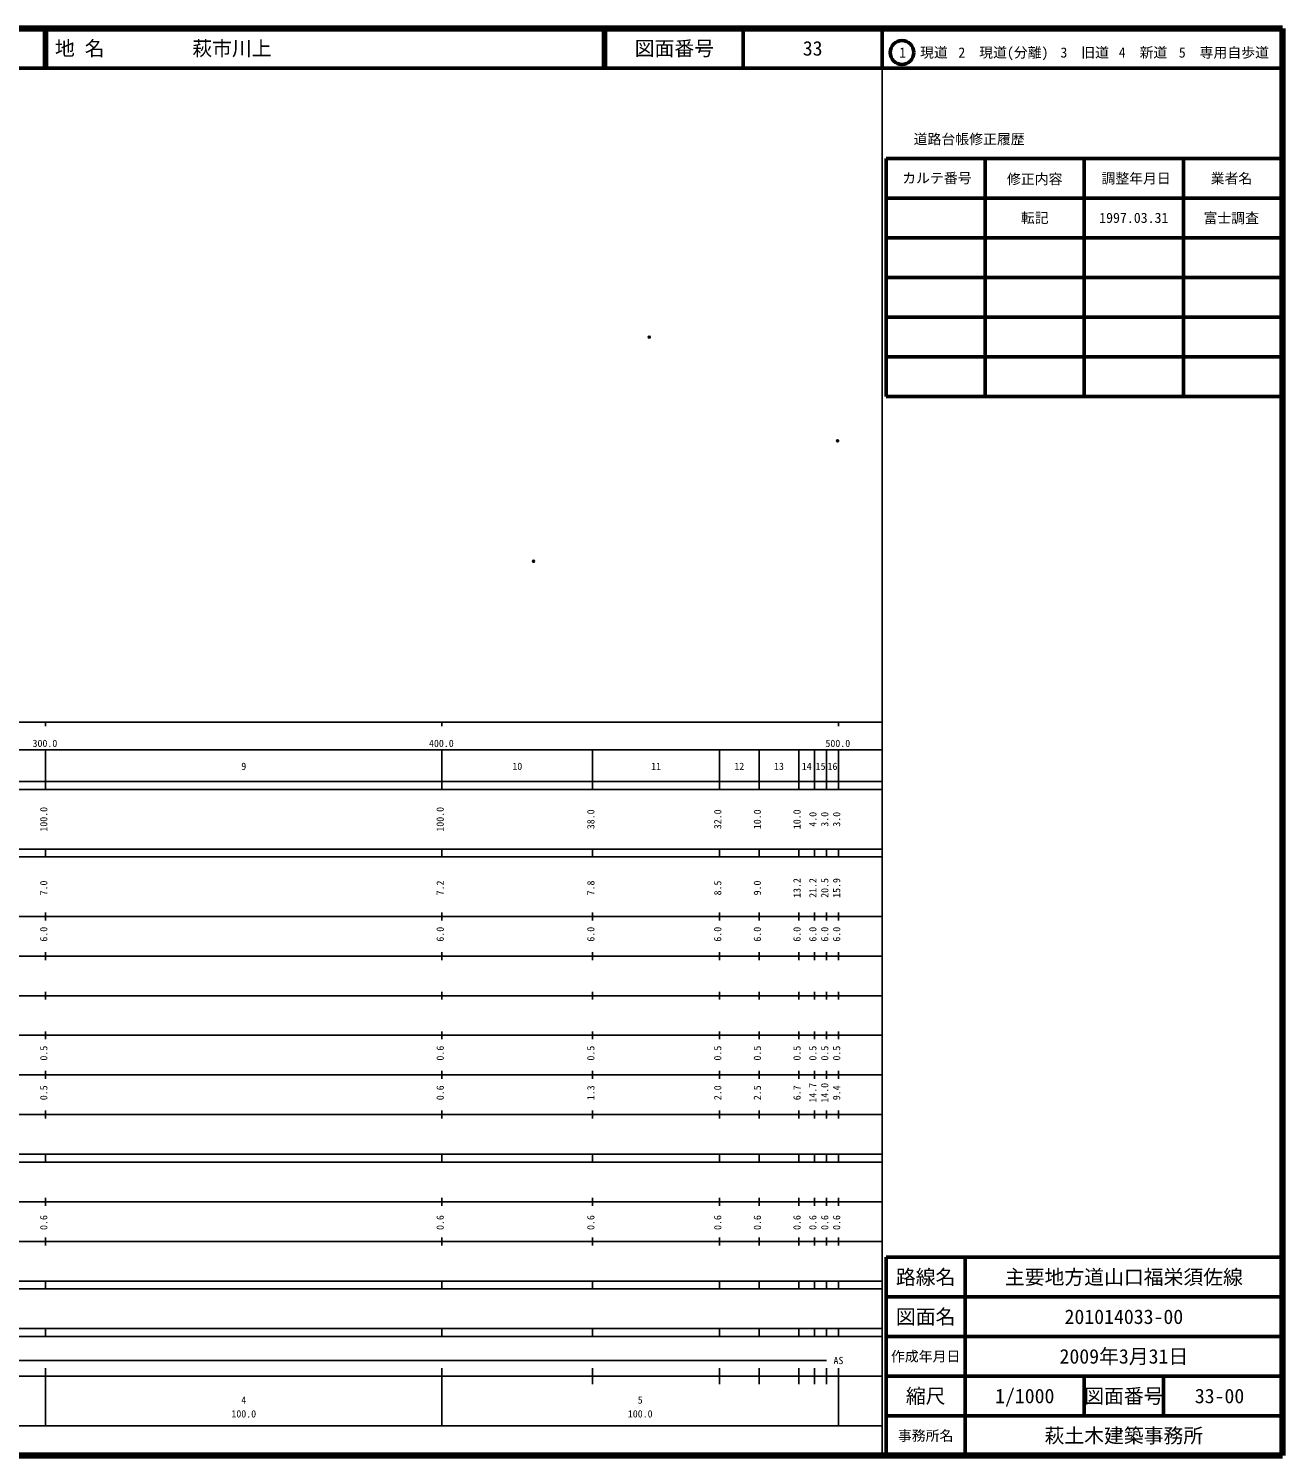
# Model space of a CAD drawing. Units: millimetres on the paper. Extents: x 40 to 680, y 20 to 380.
# Drawn here: x 363.7 to 680, y 20 to 380 of the extents above; entities that cross this region are included whole.
import ezdxf
from ezdxf.enums import TextEntityAlignment as Align

# ---------------------------------------------------------------- set-up
doc = ezdxf.new("R2010")
doc.units = ezdxf.units.MM
doc.header["$PDMODE"] = 32
doc.header["$PDSIZE"] = 0.5
doc.layers.add('M-OTRS', color=6, linetype='Continuous')
doc.layers.add('M-TTL-TXT', color=7, linetype='Continuous')
for name, color, linetype, lineweight in [('M-TTL', 2, 'Continuous', 140), ('M-TTL-BAND', 7, 'Continuous', 25), ('M-TTL-FRAM', 2, 'Continuous', 50), ('M-TTL-LINE', 7, 'Continuous', 50)]:
    doc.layers.add(name, color=color, linetype=linetype, lineweight=lineweight)
doc.styles.add('ＭＳ ゴシック', font='')
doc.styles.get('ＭＳ ゴシック').set_extended_font_data('MS Gothic')

msp = doc.modelspace()

# ---------------------------------------------------------------- linework, layer by layer
at = {"layer": 'M-OTRS'}
for p in [(520.293, 302.155), (567.803, 275.991), (491.112, 245.588)]:
    msp.add_point(p, dxfattribs=at)
at = {"layer": 'M-TTL'}
for p, q in [((680, 380), (40, 380)), ((680, 20), (680, 380)), ((40, 20), (680, 20))]:
    msp.add_line(p, q, dxfattribs=at)
at = {"layer": 'M-TTL-BAND'}
for p, q in [((579, 20), (579, 370)), ((40, 205), (579, 205)), ((368, 205), (368, 204)), ((468, 205), (468, 204)), ((568, 205), (568, 204)), ((68, 198), (579, 198)), ((368, 188), (368, 198)), ((468, 188), (468, 198)), ((506, 188), (506, 198)), ((538, 188), (538, 198)), ((548, 188), (548, 198)), ((558, 188), (558, 198)), ((562, 188), (562, 198)), ((565, 188), (565, 198)), ((568, 188), (568, 198)), ((40, 190), (579, 190)), ((40, 188), (579, 188)), ((40, 173), (579, 173)), ((368, 171), (368, 173)), ((468, 171), (468, 173)), ((506, 171), (506, 173)), ((538, 171), (538, 173)), ((548, 171), (548, 173)), ((558, 171), (558, 173)), ((562, 171), (562, 173)), ((565, 171), (565, 173)), ((568, 171), (568, 173)), ((40, 171), (579, 171)), ((40, 156), (579, 156)), ((368, 155), (368, 157)), ((468, 155), (468, 157)), ((506, 155), (506, 157)), ((538, 155), (538, 157)), ((548, 155), (548, 157)), ((558, 155), (558, 157)), ((562, 155), (562, 157)), ((565, 155), (565, 157)), ((568, 155), (568, 157)), ((46, 146), (579, 146)), ((368, 145), (368, 147)), ((468, 145), (468, 147)), ((506, 145), (506, 147)), ((538, 145), (538, 147)), ((548, 145), (548, 147)), ((558, 145), (558, 147)), ((562, 145), (562, 147)), ((565, 145), (565, 147)), ((568, 145), (568, 147)), ((368, 135), (368, 137)), ((468, 135), (468, 137)), ((506, 135), (506, 137)), ((538, 135), (538, 137)), ((548, 135), (548, 137)), ((558, 135), (558, 137)), ((562, 135), (562, 137)), ((565, 135), (565, 137)), ((568, 135), (568, 137)), ((52, 136), (579, 136)), ((46, 126), (579, 126)), ((368, 125), (368, 127)), ((468, 125), (468, 127)), ((506, 125), (506, 127)), ((538, 125), (538, 127)), ((548, 125), (548, 127)), ((558, 125), (558, 127)), ((562, 125), (562, 127)), ((565, 125), (565, 127)), ((568, 125), (568, 127)), ((52, 116), (579, 116)), ((368, 115), (368, 117)), ((468, 115), (468, 117)), ((506, 115), (506, 117)), ((538, 115), (538, 117)), ((548, 115), (548, 117)), ((558, 115), (558, 117)), ((562, 115), (562, 117)), ((565, 115), (565, 117)), ((568, 115), (568, 117)), ((46, 106), (579, 106)), ((368, 105), (368, 107)), ((468, 105), (468, 107)), ((506, 105), (506, 107)), ((538, 105), (538, 107)), ((548, 105), (548, 107)), ((558, 105), (558, 107)), ((562, 105), (562, 107)), ((565, 105), (565, 107)), ((568, 105), (568, 107)), ((40, 96), (579, 96)), ((40, 94), (579, 94)), ((368, 94), (368, 96)), ((468, 94), (468, 96)), ((506, 94), (506, 96)), ((538, 94), (538, 96)), ((548, 94), (548, 96)), ((558, 94), (558, 96)), ((562, 94), (562, 96)), ((565, 94), (565, 96)), ((568, 94), (568, 96)), ((49, 84), (579, 84)), ((368, 83), (368, 85)), ((468, 83), (468, 85)), ((506, 83), (506, 85)), ((538, 83), (538, 85)), ((548, 83), (548, 85)), ((558, 83), (558, 85)), ((562, 83), (562, 85)), ((565, 83), (565, 85)), ((568, 83), (568, 85)), ((40, 74), (579, 74)), ((368, 73), (368, 75)), ((468, 73), (468, 75)), ((506, 73), (506, 75)), ((538, 73), (538, 75)), ((548, 73), (548, 75)), ((558, 73), (558, 75)), ((562, 73), (562, 75)), ((565, 73), (565, 75)), ((568, 73), (568, 75)), ((40, 64), (579, 64)), ((40, 62), (579, 62)), ((368, 62), (368, 64)), ((468, 62), (468, 64)), ((506, 62), (506, 64)), ((538, 62), (538, 64)), ((548, 62), (548, 64)), ((558, 62), (558, 64)), ((562, 62), (562, 64)), ((565, 62), (565, 64)), ((568, 62), (568, 64)), ((40, 52), (579, 52)), ((368, 50), (368, 52)), ((468, 50), (468, 52)), ((506, 50), (506, 52)), ((538, 50), (538, 52)), ((548, 50), (548, 52)), ((558, 50), (558, 52)), ((562, 50), (562, 52)), ((565, 50), (565, 52)), ((568, 50), (568, 52)), ((40, 50), (579, 50)), ((71, 44), (565, 44)), ((40, 40), (579, 40)), ((368, 27.5), (368, 42)), ((468, 27.5), (468, 42)), ((506, 38), (506, 42)), ((538, 38), (538, 42)), ((548, 38), (548, 42)), ((558, 38), (558, 42)), ((562, 38), (562, 42)), ((565, 38), (565, 42)), ((568, 27.5), (568, 42)), ((68, 27.5), (579, 27.5))]:
    msp.add_line(p, q, dxfattribs=at)
at = {"layer": 'M-TTL-FRAM'}
for p, q in [((580, 347.197), (580, 287.197)), ((580, 347.197), (680, 347.197)), ((580, 287.197), (680, 287.197)), ((680, 70), (580, 70)), ((580, 70), (580, 20))]:
    msp.add_line(p, q, dxfattribs=at)
at = {"layer": 'M-TTL-LINE'}
for p, q in [((367.75, 380), (367.75, 370)), ((368.25, 380), (368.25, 370)), ((508.747, 380), (508.747, 370)), ((509.247, 380), (509.247, 370)), ((543.997, 380), (543.997, 370)), ((579, 380), (579, 370)), ((40, 370), (680, 370)), ((605, 347.197), (605, 287.197)), ((630, 347.197), (630, 287.197)), ((655, 347.197), (655, 287.197)), ((580, 337.197), (680, 337.197)), ((580, 327.197), (680, 327.197)), ((580, 317.197), (680, 317.197)), ((580, 307.197), (680, 307.197)), ((580, 297.197), (680, 297.197)), ((600, 70), (600, 20)), ((680, 60), (580, 60)), ((680, 50), (580, 50)), ((680, 40), (580, 40)), ((630, 40), (630, 30)), ((650, 40), (650, 30)), ((680, 30), (580, 30))]:
    msp.add_line(p, q, dxfattribs=at)
msp.add_circle((584.031, 373.958), 3, dxfattribs=at)

# ---------------------------------------------------------------- texts
at = {"layer": 'M-TTL-BAND', "style": 'ＭＳ ゴシック'}
for s, p in [('300.0', (367.844, 198.195)), ('400.0', (467.844, 198.195)), ('500.0', (567.844, 198.195)), ('9', (418, 192.405)), ('10', (487, 192.405)), ('11', (522, 192.405)), ('12', (543, 192.405)), ('13', (553, 192.405)), ('14', (560, 192.405)), ('15', (563.5, 192.405)), ('16', (566.5, 192.405)), ('AS', (568, 42.5)), ('4', (418, 32.523)), ('5', (518, 32.523)), ('100.0', (418, 29.033)), ('100.0', (518, 29.033))]:
    msp.add_text(s, height=1.833, dxfattribs=at).set_placement(p, align=Align.BOTTOM_CENTER)
for s, p in [('100.0', (369, 180.5)), ('100.0', (469, 180.5)), ('38.0', (507, 180.5)), ('32.0', (539, 180.5)), ('10.0', (549, 180.5)), ('10.0', (559, 180.5)), ('4.0', (563, 180.5)), ('3.0', (566, 180.5)), ('3.0', (569, 180.5)), ('7.0', (369, 163.174)), ('7.2', (469, 163.174)), ('7.8', (507, 163.174)), ('8.5', (539, 163.174)), ('9.0', (549, 163.174)), ('13.2', (559, 163.174)), ('21.2', (563, 163.174)), ('20.5', (566, 163.174)), ('15.9', (569, 163.174)), ('6.0', (369, 151.5)), ('6.0', (469, 151.5)), ('6.0', (507, 151.5)), ('6.0', (539, 151.5)), ('6.0', (549, 151.5)), ('6.0', (559, 151.5)), ('6.0', (563, 151.5)), ('6.0', (566, 151.5)), ('6.0', (569, 151.5)), ('0.5', (369, 121.5)), ('0.6', (469, 121.5)), ('0.5', (507, 121.5)), ('0.5', (539, 121.5)), ('0.5', (549, 121.5)), ('0.5', (559, 121.5)), ('0.5', (563, 121.5)), ('0.5', (566, 121.5)), ('0.5', (569, 121.5)), ('0.5', (369, 111.5)), ('0.6', (469, 111.5)), ('1.3', (507, 111.5)), ('2.0', (539, 111.5)), ('2.5', (549, 111.5)), ('6.7', (559, 111.5)), ('14.7', (563, 111.5)), ('14.0', (566, 111.5)), ('9.4', (569, 111.5)), ('0.6', (369, 78.764)), ('0.6', (469, 78.764)), ('0.6', (507, 78.764)), ('0.6', (539, 78.764)), ('0.6', (549, 78.764)), ('0.6', (559, 78.764)), ('0.6', (563, 78.764)), ('0.6', (566, 78.764)), ('0.6', (569, 78.764))]:
    msp.add_text(s, height=1.833, rotation=90, dxfattribs=at).set_placement(p, align=Align.BOTTOM_CENTER)
at = {"layer": 'M-TTL-TXT', "style": 'ＭＳ ゴシック'}
for s, p in [('地 名', (370.38, 375)), ('萩市川上', (405.024, 375))]:
    msp.add_text(s, height=3.666, dxfattribs=at).set_placement(p, align=Align.MIDDLE_LEFT)
for s, height, p in [('図面番号', 3.666, (526.622, 375)), ('33', 3.666, (561.497, 375)), ('1\u3000現道', 2.566, (589.448, 373.958)), ('2\u3000現道(分離)', 2.566, (609.619, 373.958)), ('3\u3000旧道', 2.566, (630.121, 373.958)), ('4\u3000新道', 2.566, (644.824, 373.958)), ('5\u3000専用自歩道', 2.566, (665.228, 373.958)), ('道路台帳修正履歴', 2.566, (600.968, 352.113)), ('カルテ番号', 2.566, (592.839, 342.277)), ('修正内容', 2.566, (617.509, 342.023)), ('調整年月日', 2.566, (643.089, 342.197)), ('業者名', 2.566, (667.134, 342.197)), ('転記', 2.566, (617.5, 332.245)), ('1997.03.31', 2.566, (642.5, 332.245)), ('富士調査', 2.566, (667.077, 332.189)), ('路線名', 3.666, (590, 65)), ('路線名', 3.666, (590, 65)), ('主要地方道山口福栄須佐線', 3.666, (640, 65)), ('図面名', 3.666, (590, 55)), ('図面名', 3.666, (590, 55)), ('201014033-00', 3.666, (640, 55)), ('2009年3月31日', 3.666, (640, 45)), ('作成年月日', 2.566, (590, 45)), ('作成年月日', 2.566, (590, 45)), ('縮尺', 3.666, (590, 35)), ('縮尺', 3.666, (590, 35)), ('1/1000', 3.666, (615, 35)), ('図面番号', 3.666, (640, 35)), ('図面番号', 3.666, (640, 35)), ('33-00', 3.666, (664.125, 35)), ('事務所名', 2.566, (590, 25)), ('事務所名', 2.566, (590, 25)), ('萩土木建築事務所', 3.666, (640, 25))]:
    msp.add_text(s, height=height, dxfattribs=at).set_placement(p, align=Align.MIDDLE_CENTER)

doc.saveas('drawing.dxf')
